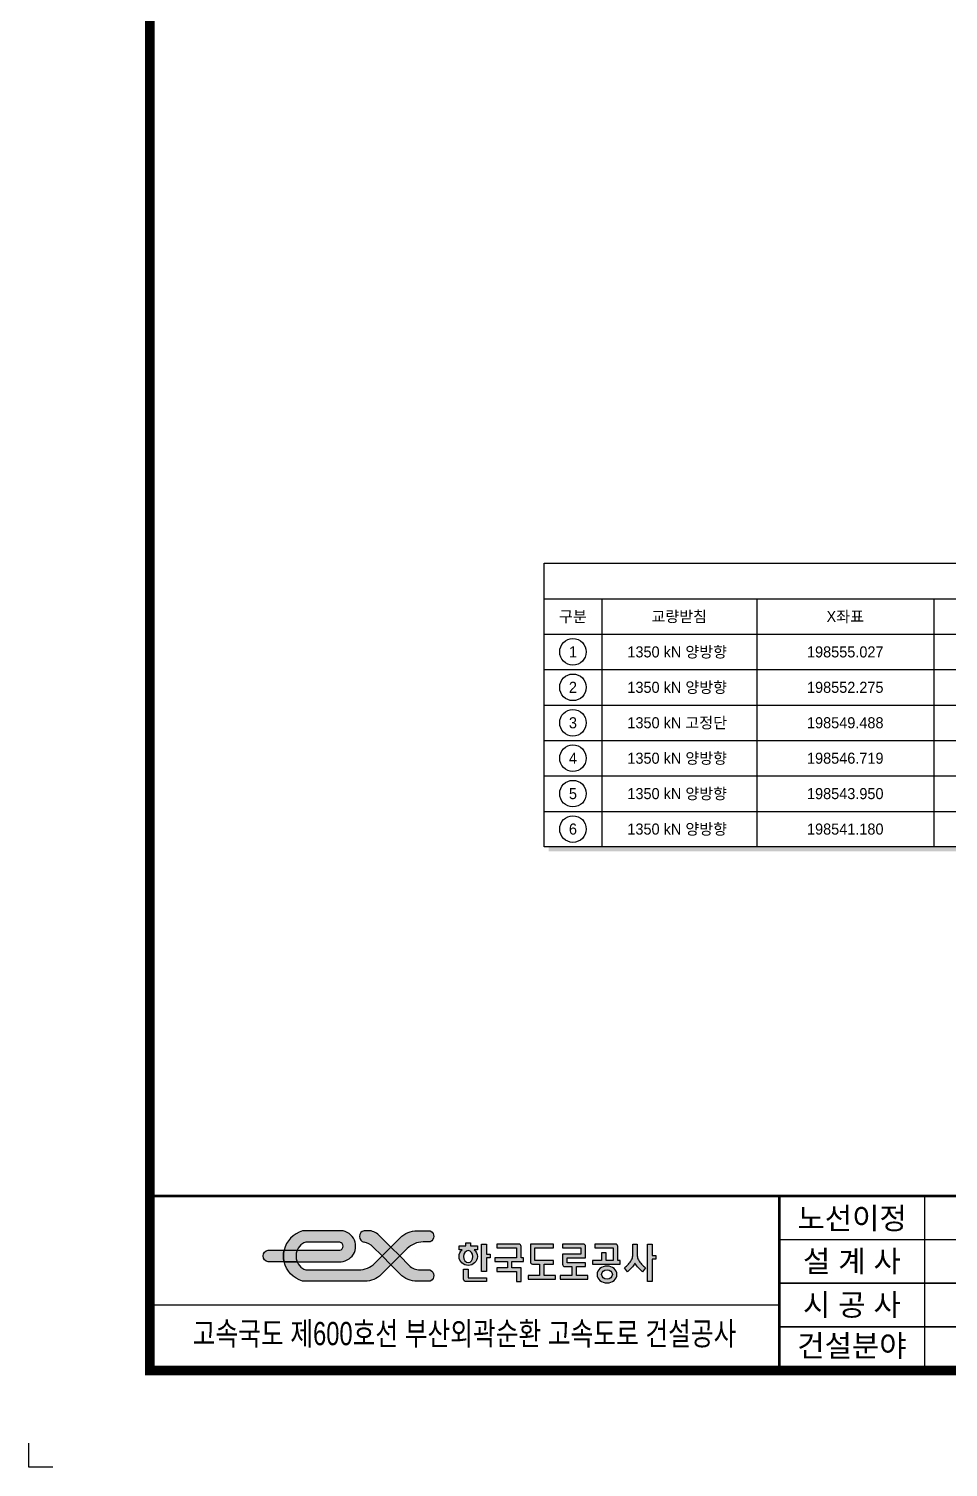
# Model space of a CAD drawing. Header units: feet. Extents: x 0 to 556837, y 0 to 393764.
# Drawn here: x 5000 to 129597, y 4000 to 198882 of the extents above; entities that cross this region are included whole.
import ezdxf
from ezdxf.enums import TextEntityAlignment as Align

# ---------------------------------------------------------------- set-up
doc = ezdxf.new("R2010")
doc.units = ezdxf.units.FT
doc.header["$LTSCALE"] = 150
doc.header["$MEASUREMENT"] = 0
for name, color, linetype in [('CS-DIMT', 3, 'CONTINUOUS'), ('CS-TABL-LIN2', 1, 'CONTINUOUS'), ('CX-BORD', 3, 'CONTINUOUS'), ('CX-BORD-LIN1', 4, 'CONTINUOUS'), ('CX-BORD-LIN2', 3, 'CONTINUOUS'), ('CX-BORD-TEX2', 7, 'CONTINUOUS'), ('CX-BORD-TEX3', 6, 'CONTINUOUS'), ('CX-MISC', 2, 'CONTINUOUS')]:
    doc.layers.add(name, color=color, linetype=linetype)
doc.styles.add('TB_TEXT', font='')
doc.styles.add('TB_WBTXT', font='')
doc.styles.add('TB_WMTXT', font='')
doc.styles.get('TB_TEXT').set_extended_font_data('Dotum')
doc.styles.get('TB_WBTXT').set_extended_font_data('Dotum')
doc.styles.get('TB_WMTXT').set_extended_font_data('Dotum')

# ---------------------------------------------------------------- blocks, each defined once
blk = doc.blocks.new('CXBLKA1-KHC_C2')
at = {"layer": 'CX-MISC', "true_color": 0xf03c00}
h = blk.add_hatch(color=20, dxfattribs=at)
h.paths.add_polyline_path([(267.1999363703962, 152.5805475612379), (271.4956937007157, 152.5805475612379, 0.1307849617648099), (272.3472907123262, 152.8071761417333, 0.5686079760781465), (272.4660866612845, 159.9739194278792, 0.1392232935838704), (271.5656839859554, 160.2295891581866), (263.281495184631, 160.2295891581866, 0.1989123673796241), (251.6510420685329, 155.4120977409526), (245.3319043746542, 149.092960047074), (251.3285508190992, 143.0963136026297), (256.2963865740543, 148.0641493575837, -0.198912367379616)])
h.paths.add_polyline_path([(245.3319043746554, 137.0996671581851), (239.3352579302089, 143.0963136026296), (234.4283545783162, 138.1894102507344, -0.1989123673796836), (223.5248047819712, 133.6730120470771), (188.4940291452898, 133.6730120470755, -0.149968192877195), (185.6111709478658, 134.5575804647783, -0.1491631919188299), (181.8296599102025, 139.2413266026295), (172.9438151524332, 139.2413266026295, 0.2784029190241507), (185.505117307204, 126.1402788286831, 0.06593867059308692), (186.8432558635299, 125.963038047074), (227.8081236708585, 125.9630380470756, 0.198912367379658), (238.7116734672024, 130.4794362507313)])
h.paths.add_polyline_path([(172.9438151524331, 146.9513006026295), (162.2355179302109, 146.9513006026295, 0.8888888888888873), (162.2355179302109, 139.2413266026295), (172.9438151524332, 139.2413266026295, -0.1111111111111106)])
h.paths.add_polyline_path([(188.4940291448038, 152.5196151581867), (210.4063893321105, 152.5196151581877, -0.05755858726109904), (210.7969571393665, 152.4745046450373, -0.792918256256352), (210.796957139333, 146.996411115775, -0.05755858725611351), (210.4063893321108, 146.9513006026296), (181.8296599102007, 146.9513006026315, 0.1939147573995261), (181.8296599102032, 139.2413266026295), (210.2086894857665, 139.2413266026295, 1.071754271161691), (210.2086894857665, 160.2295891581851), (186.8432558635299, 160.2295891581882, 0.06593867059316338), (185.5051173072131, 160.0523483765786, 0.2784029190242539), (172.9438151524337, 146.9513006026322), (181.8296599102007, 146.9513006026315, -0.1491631919192471), (185.6111709478779, 151.6350467404923, -0.1499681928522188)])
at = {"layer": 'CX-MISC'}
h = blk.add_hatch(color=30, dxfattribs=at)
h.paths.add_polyline_path([(237.2062073993118, 157.2186570224156, 0.1989123673796671), (229.9371742017487, 160.2295891581866), (227.341965041322, 160.2295891581866, 0.8338075771048155), (227.0085546302556, 152.5805475612377, -0.177326263149743), (232.9228885104249, 149.5086830224141), (239.3352579302094, 143.0963136026291), (245.3319043746542, 149.092960047074)])
h.paths.add_polyline_path([(257.7409202388789, 136.6839441828481), (251.3285508190991, 143.0963136026296), (245.3319043746554, 137.0996671581851), (251.6510420685372, 130.7805294643049, 0.198912367379553), (263.2814951846313, 125.9630380470724), (271.501196296777, 125.9630380470693, 0.1292187291636897), (272.3436179371155, 126.1844483487147, 0.6043190588004438), (272.1210915903186, 133.5000457816868, 0.1137896329467328), (271.3709060080398, 133.6730120470771), (265.0099534364419, 133.6730120470771, -0.1989123673796783)])
h = blk.add_hatch(color=244, dxfattribs=at)
h.paths.add_polyline_path([(245.3319043746542, 149.092960047074), (239.3352579302094, 143.0963136026291), (245.3319043746554, 137.0996671581851), (251.3285508190993, 143.0963136026297)])
h.paths.add_polyline_path([(181.8296599102007, 146.9513006026315), (172.9438151524337, 146.9513006026322, 0.1111111111111885), (172.9438151524332, 139.2413266026295), (181.8296599102032, 139.2413266026295, -0.1939147573995261)])
h = blk.add_hatch(color=252, dxfattribs=at)
edge = h.paths.add_edge_path()
edge.add_line((409.1882018541831, 151.1578970229604), (412.30496381392, 151.1578970229606))
edge.add_line((412.3049638139199, 151.1578970229606), (412.3049638139203, 143.2709422424248))
edge.add_arc((417.8105699145708, 143.2709422424251), 5.505606100650503, 180.0000000000024, 195.4083540198515)
edge.add_arc((417.6147427148813, 143.2169717248054), 5.30247779412888, 195.408354019853, 211.4069923032639)
edge.add_arc((431.5696831530522, 151.7374415046346), 21.65297527591451, 211.4069923032635, 220.8846190740146)
edge.add_arc((431.3364845585902, 151.5355480947265), 21.34452344268377, 220.8846190740133, 230.4986055729273)
edge.add_line((417.7592972434603, 135.0659195134514), (415.8801450132831, 132.3631344183727))
edge.add_arc((431.282835032958, 151.0935560641285), 24.2501866976316, 221.3708019331362, 230.5683267651544, ccw=False)
edge.add_arc((432.0087664012117, 151.7340766246694), 25.21829938828746, 212.5283811307906, 221.3728192081773, ccw=False)
edge.add_arc((389.4844287563059, 151.7340544426464), 25.21826259736168, 318.62717432739294, 327.4716253336135, ccw=False)
edge.add_arc((390.2103048455332, 151.0935827416815), 24.25022368337551, 309.43168026385143, 318.62919103786015, ccw=False)
edge.add_line((405.613020654822, 132.3631344183758), (403.7338684246471, 135.0659195134562))
edge.add_arc((390.3584984548868, 151.3287987370126), 21.05663226795649, 309.4355142588525, 319.1812610942179)
edge.add_arc((389.68634557123, 151.9106552994251), 21.9456461314052, 319.1787201534785, 328.5296684692458)
edge.add_arc((403.8885013124016, 143.2126088267825), 5.291602697849762, 328.5764598147937, 344.6081938620856)
edge.add_arc((403.6958705486851, 143.2691464342377), 5.492331599082982, 344.5729121819096, 360.0187337982124)
edge.add_line((409.1882018541835, 143.2709422424269), (409.1882018541835, 151.1578970229604))
edge = h.paths.add_edge_path()
edge.add_arc((298.1814278999686, 142.6534458849523), 5.816163059592212, 0.3446861390324898, 51.806537556943795, ccw=False)
edge.add_arc((297.9086313241972, 142.8490664262778), 6.09097284244954, 268.6390132932112, 358.4888194230752, ccw=False)
edge.add_arc((297.6176411631228, 142.8473304127063), 6.089276769695984, 181.4952613076246, 271.37690597604484, ccw=False)
edge.add_arc((297.3467149139777, 142.6533386025556), 5.81638292874956, 128.1945062452664, 179.6542700587562, ccw=False)
edge.add_line((293.7502531681192, 147.2245280850018), (291.5304378741184, 147.2245280850018))
edge.add_line((291.5304378741184, 147.2245280850018), (291.5304378741184, 149.8874777458954))
edge.add_line((291.5304378741184, 149.8874777458954), (296.2055808137237, 149.8874777458954))
edge.add_line((296.2055808137237, 149.8874777458954), (296.2055808137237, 152.004843207673))
edge.add_line((296.2055808137237, 152.004843207673), (299.3223427734605, 152.004843207673))
edge.add_line((299.3223427734605, 152.004843207673), (299.3223427734605, 149.8874777458954))
edge.add_line((299.3223427734605, 149.8874777458954), (303.9974857130658, 149.8874777458954))
edge.add_line((303.9974857130658, 149.8874777458954), (303.9974857130658, 147.2245280850018))
edge.add_line((303.9974857130658, 147.2245280850018), (301.777670419065, 147.2245280850018))
h.paths.add_polyline_path([(424.7720116528666, 143.5353813605652), (424.7720116528666, 140.9945428064289), (422.434440183065, 140.9945428064289), (422.4344401830654, 125.7495114816292), (419.3176782233281, 125.7495114816276), (419.3176782233278, 151.157897022962), (422.4344401830646, 151.157897022962), (422.434440183065, 143.5353813605652)])
edge = h.paths.add_edge_path()
edge.add_line((383.4749156863561, 151.1578970229587), (383.4749156863561, 148.6170584688286))
edge.add_line((383.4749156863561, 148.6170584688286), (395.941963525303, 148.6170584688286))
edge.add_line((395.941963525303, 148.6170584688286), (395.9419635253028, 140.1475966217208))
edge.add_line((395.9419635253028, 140.1475966217208), (391.2668205856982, 140.1475966217177))
edge.add_line((391.2668205856982, 140.1475966217177), (391.2668205856982, 145.2292737299843))
edge.add_line((391.2668205856982, 145.2292737299843), (388.150058625961, 145.2292737299843))
edge.add_line((388.150058625961, 145.2292737299843), (388.1500586259623, 140.1475966217193))
edge.add_line((388.1500586259623, 140.1475966217193), (381.9165347064873, 140.1475966217193))
edge.add_line((381.9165347064873, 140.1475966217193), (381.9165347064869, 137.6067580675845))
edge.add_line((381.916534706487, 137.6067580675845), (400.6171064649083, 137.6067580675845))
edge.add_line((400.6171064649083, 137.6067580675845), (400.6171064649083, 140.1475966217208))
edge.add_line((400.6171064649083, 140.1475966217208), (399.0587254850395, 140.147596621721))
edge.add_line((399.0587254850395, 140.147596621721), (399.0587254850403, 149.4640046535396))
edge.add_arc((397.2568970610993, 149.4640046535397), 1.801828423940933, 359.9999999999956, 400.6008038990677)
edge.add_arc((397.4915144311978, 149.6651017705896), 1.492821367649822, 40.60080389906528, 89.6610921221467)
edge.add_line((397.5003445051718, 151.157897022962), (383.4749156863561, 151.157897022964))
edge = h.paths.add_edge_path()
edge.add_line((361.6575819681973, 151.157897022962), (361.6575819681976, 148.6170584688271))
edge.add_line((361.6575819681976, 148.6170584688271), (374.1246298071446, 148.6170584688271))
edge.add_line((374.1246298071446, 148.6170584688271), (374.1246298071446, 144.3823275452732))
edge.add_line((374.1246298071446, 144.3823275452732), (361.6575819681973, 144.3823275452732))
edge.add_line((361.6575819681973, 144.3823275452732), (361.6575819681976, 137.606758067583))
edge.add_arc((363.4594103921388, 137.6067580675831), 1.801828423941166, 180.0000000000045, 220.6008038990651)
edge.add_arc((363.22479302204, 137.4056609505331), 1.492821367649776, 220.6008038990632, 269.6610921221467)
edge.add_line((363.2159629480661, 135.9128656981608), (367.8911058876707, 135.9128656981608))
edge.add_line((367.8911058876706, 135.9128656981608), (367.891105887671, 129.9842424051909))
edge.add_line((367.891105887671, 129.9842424051909), (360.0992009883296, 129.9842424051909))
edge.add_line((360.0992009883296, 129.9842424051909), (360.0992009883296, 127.4434038510544))
edge.add_line((360.0992009883296, 127.4434038510544), (378.7997727467505, 127.4434038510544))
edge.add_line((378.7997727467505, 127.4434038510544), (378.799772746751, 129.9842424051893))
edge.add_line((378.799772746751, 129.9842424051893), (371.0078678474071, 129.9842424051923))
edge.add_line((371.0078678474071, 129.9842424051923), (371.0078678474056, 135.9128656981608))
edge.add_line((371.0078678474056, 135.9128656981608), (377.2413917668814, 135.9128656981622))
edge.add_line((377.2413917668814, 135.9128656981622), (377.2413917668814, 138.4537042522956))
edge.add_line((377.2413917668814, 138.4537042522956), (364.7743439279345, 138.4537042522971))
edge.add_line((364.7743439279345, 138.4537042522971), (364.7743439279345, 141.8414889911384))
edge.add_line((364.7743439279345, 141.8414889911384), (377.2413917668815, 141.8414889911399))
edge.add_line((377.2413917668814, 141.8414889911399), (377.2413917668818, 149.4640046535397))
edge.add_arc((375.4395633429407, 149.4640046535398), 1.801828423941072, 359.999999999997, 400.6008038990617)
edge.add_arc((375.6741807130395, 149.6651017705898), 1.49282136764968, 40.60080389906168, 89.66109212214488)
edge.add_line((375.6830107870135, 151.157897022962), (361.6575819681973, 151.157897022962))
edge = h.paths.add_edge_path()
edge.add_line((355.4240580487237, 151.157897022962), (339.8402482500395, 151.157897022962))
edge.add_line((339.8402482500395, 151.157897022962), (339.8402482500395, 139.3006504370051))
edge.add_arc((341.6420766739793, 139.3006504370051), 1.801828423939767, 180, 220.6008038990901)
edge.add_arc((341.4074593038831, 139.0995533199572), 1.492821367651637, 220.6008038990916, 269.661092122115)
edge.add_line((341.3986292299083, 137.606758067583), (346.0737721695132, 137.6067580675827))
edge.add_line((346.0737721695132, 137.6067580675827), (346.0737721695148, 129.9842424051909))
edge.add_line((346.0737721695148, 129.9842424051909), (338.2818672701719, 129.9842424051893))
edge.add_line((338.2818672701719, 129.9842424051893), (338.2818672701715, 127.4434038510544))
edge.add_line((338.2818672701714, 127.4434038510544), (356.9824390285928, 127.4434038510513))
edge.add_line((356.9824390285928, 127.4434038510513), (356.9824390285928, 129.9842424051893))
edge.add_line((356.9824390285928, 129.9842424051893), (349.1905341292497, 129.9842424051896))
edge.add_line((349.1905341292497, 129.9842424051896), (349.19053412925, 137.606758067583))
edge.add_line((349.19053412925, 137.606758067583), (355.4240580487241, 137.6067580675845))
edge.add_line((355.4240580487241, 137.6067580675845), (355.4240580487245, 140.1475966217177))
edge.add_line((355.4240580487244, 140.1475966217177), (342.9570102097764, 140.1475966217177))
edge.add_line((342.9570102097764, 140.1475966217177), (342.9570102097764, 148.6170584688271))
edge.add_line((342.9570102097764, 148.6170584688271), (355.4240580487233, 148.6170584688286))
edge.add_line((355.4240580487233, 148.6170584688286), (355.4240580487233, 151.157897022962))
edge = h.paths.add_edge_path()
edge.add_line((330.4899623708291, 125.7495114816276), (333.6067243305659, 125.7495114816276))
edge.add_line((333.6067243305659, 125.7495114816276), (333.6067243305659, 135.0659195134512))
edge.add_line((333.6067243305659, 135.0659195134512), (327.3732004110922, 135.0659195134512))
edge.add_line((327.3732004110922, 135.0659195134512), (327.3732004110914, 139.3006504370051))
edge.add_line((327.3732004110914, 139.3006504370051), (335.1651053104343, 139.3006504370051))
edge.add_line((335.1651053104343, 139.3006504370051), (335.1651053104342, 141.8414889911399))
edge.add_line((335.1651053104343, 141.8414889911399), (333.6067243305659, 141.8414889911399))
edge.add_line((333.6067243305659, 141.8414889911399), (333.6067243305659, 149.4640046535397))
edge.add_arc((331.8048959066246, 149.4640046535397), 1.801828423941306, 359.9999999999992, 400.6008038990586)
edge.add_arc((332.0395132767237, 149.6651017705899), 1.492821367649519, 40.60080389905993, 89.66109212214842)
edge.add_line((332.0483433506976, 151.157897022962), (317.2437240419475, 151.157897022962))
edge.add_line((317.2437240419476, 151.157897022962), (317.243724041947, 148.6170584688271))
edge.add_line((317.2437240419469, 148.6170584688271), (330.4899623708291, 148.6170584688286))
edge.add_line((330.4899623708291, 148.6170584688286), (330.4899623708291, 141.8414889911399))
edge.add_line((330.4899623708291, 141.8414889911399), (315.6853430620785, 141.8414889911399))
edge.add_line((315.6853430620785, 141.8414889911399), (315.6853430620785, 139.3006504370067))
edge.add_line((315.6853430620785, 139.3006504370067), (324.2564384513555, 139.3006504370051))
edge.add_line((324.2564384513555, 139.3006504370051), (324.2564384513555, 135.0659195134496))
edge.add_line((324.2564384513555, 135.0659195134496), (317.2437240419473, 135.0659195134496))
edge.add_line((317.2437240419473, 135.0659195134496), (317.2437240419473, 132.5250809593164))
edge.add_line((317.2437240419473, 132.5250809593164), (330.4899623708291, 132.5250809593164))
edge.add_line((330.4899623708291, 132.5250809593164), (330.4899623708291, 125.7495114816276))
edge = h.paths.add_edge_path()
edge.add_line((310.2310096325394, 125.7495114816276), (296.2055808137239, 125.7495114816291))
edge.add_arc((296.2055808137241, 127.2232570314734), 1.473745549844301, 220.2618960212212, 269.9999999999909, ccw=False)
edge.add_arc((296.4783082716888, 127.4542350905895), 1.831140471633769, 180.3389078778485, 220.2618960212263, ccw=False)
edge.add_arc((867.3795449101207, 130.8311885898917), 572.7423645776475, 179.6610921221529, 180.3389078778463, ccw=False)
edge.add_line((294.6471998338553, 134.21897332874), (297.7639617935921, 134.21897332874))
edge.add_line((297.7639617935921, 134.21897332874), (297.7639617935921, 128.2903500357625))
edge.add_line((297.7639617935921, 128.2903500357625), (310.2310096325394, 128.2903500357625))
edge.add_line((310.2310096325394, 128.2903500357625), (310.2310096325394, 125.7495114816276))
edge = h.paths.add_edge_path(flags=16)
edge.add_ellipse((391.7942572309595, 130.6014901164884), major_axis=(-3.644605527315993, 9.40978997070703e-14), ratio=0.8665097612807381, start_angle=0, end_angle=360)
edge = h.paths.add_edge_path()
edge.add_ellipse((391.7942572251467, 130.6014901164884), major_axis=(6.76096055892251, 1.94073267055257e-13), ratio=0.8429164421096037, start_angle=0, end_angle=360, ccw=False)
h.paths.add_polyline_path([(312.5685811023416, 144.3823275452732), (312.5685811023416, 141.8414889911399), (310.2310096325387, 141.8414889911399), (310.231009632539, 132.5250809593164), (306.7246524278348, 132.525080959318), (306.7246524278348, 151.157897022962), (310.231009632539, 151.157897022962), (310.2310096325394, 144.3823275452732)])
edge = h.paths.add_edge_path(flags=16)
edge.add_ellipse((297.7639617935921, 142.6884351758511), major_axis=(2.441651927042413e-14, 4.013875182408023), ratio=0.7764969806228509, start_angle=0, end_angle=360, ccw=False)
at = {"layer": 'CX-BORD-LIN1', "const_width": 6.56168}
blk.add_lwpolyline([(2693.569637802305, 65.61679865075858), (82.02099780230496, 65.61679865076604), (82.02099780230496, 1883.202158650765), (2693.569637802304, 1883.202158650765)], close=True, dxfattribs=at)
at = {"layer": 'CX-BORD-LIN1'}
for points, const_width in [([(2693.569637802305, 183.7270386507698), (82.02099780230496, 183.7270386507623)], 1.968504), ([(508.5301978023049, 65.6167986507652), (508.5301978023049, 183.7270386507634)], 1.968504), ([(606.9553978023051, 65.61679865076465), (606.9553978023051, 183.7270386507637)], 0.9842519999999999)]:
    blk.add_lwpolyline(points, dxfattribs=dict(at, const_width=const_width))
at = {"layer": 'CX-BORD-LIN2', "const_width": 0.9842519999999999}
for points in [[(967.8477978023051, 154.1994786507642), (508.5301978023049, 154.1994786507635)], [(967.8477978023051, 124.6719186507642), (508.5301978023049, 124.6719186507635)], [(508.5301978023049, 109.9081386507641), (82.02099780230496, 109.9081386507635)], [(967.8477978023051, 95.14435865076423), (508.5301978023049, 95.14435865076352)]]:
    blk.add_lwpolyline(points, dxfattribs=at)
at = {"layer": 'CX-MISC', "color": 20, "true_color": 0xf03c00}
blk.add_lwpolyline([(188.4940291452879, 152.5196151581908, 0.149968192828432), (185.6111709486757, 151.6350467410327, 0.1491631919431257), (181.8296599102007, 146.9513006026316, 0.1939147573995262), (181.8296599102032, 139.2413266026295), (210.2086894857665, 139.2413266026295, 1.071754271161691), (210.2086894857665, 160.2295891581851), (186.8432558635299, 160.2295891581882, 0.06593867059316338), (185.5051173072131, 160.0523483765786, 0.2784029190242541), (172.9438151524337, 146.9513006026322), (181.8296599102007, 146.9513006026316), (210.4063893321108, 146.9513006026296, 0.0575585872562081), (210.7969571393337, 146.9964111157752, 0.7929182562611419), (210.7969571393337, 152.4745046450451, 0.05755858725616377), (210.4063893321105, 152.5196151581877), (188.4940291447953, 152.5196151581868)], format="xyb", dxfattribs=at)
at = {"layer": 'CX-MISC', "color": 30}
blk.add_lwpolyline([(227.0085546302541, 152.5805475612379, -0.1773262631497835), (232.9228885104249, 149.5086830224141), (239.3352579302094, 143.0963136026291), (245.3319043746542, 149.092960047074), (237.2062073993118, 157.2186570224156, 0.1989123673796582), (229.9371742017491, 160.2295891581866), (227.341965041322, 160.2295891581866, 0.8714196092937034), (227.341965041322, 152.5196151581867)], format="xyb", dxfattribs=at)
at = {"layer": 'CX-MISC', "color": 20, "true_color": 0xf03c00}
for points in [[(272.3472907123561, 152.8071761417504, -0.1307849617699337), (271.4956937007157, 152.5805475612379), (267.1999363703962, 152.5805475612379, 0.1989123673796159), (256.2963865740543, 148.0641493575837), (251.328550819099, 143.0963136026296), (245.3319043746551, 149.0929600470749), (251.6510420685329, 155.4120977409527, -0.198912367379624), (263.281495184631, 160.2295891581866), (271.5656839859554, 160.2295891581866, -0.1392232934978381), (272.4660866607924, 159.9739194281832, -0.5686079761212879)], [(162.2355179302109, 139.2413266026295, -0.8888888888888888), (162.2355179302109, 146.9513006026295), (172.9438151524331, 146.9513006026295, 0.1111111111111495), (172.9438151524332, 139.2413266026295)], [(245.3319043746554, 137.0996671581851), (238.7116734672024, 130.4794362507313, -0.198912367379658), (227.8081236708585, 125.9630380470756), (186.8432558635299, 125.963038047074, -0.0659386705931795), (185.5051173072022, 126.1402788286837, -0.2784029190241215), (172.9438151524332, 139.2413266026295), (181.8296599102025, 139.2413266026295, 0.1491631919431261), (185.6111709486775, 134.5575804642284, 0.1499681928284316), (188.4940291452898, 133.6730120470756), (223.5248047819712, 133.6730120470772, 0.1989123673796836), (234.4283545783162, 138.1894102507345), (239.3352579302089, 143.0963136026296)]]:
    blk.add_lwpolyline(points, format="xyb", close=True, dxfattribs=at)
at = {"layer": 'CX-MISC', "color": 244}
blk.add_lwpolyline([(172.9438151524337, 146.9513006026322), (181.8296599102007, 146.9513006026316, 0.1939147573995262), (181.8296599102032, 139.2413266026295), (172.9438151524332, 139.2413266026295, -0.1111111111111495)], format="xyb", close=True, dxfattribs=at)
blk.add_lwpolyline([(245.3319043746542, 149.092960047074), (251.3285508190993, 143.0963136026297), (245.3319043746554, 137.0996671581851), (239.3352579302094, 143.0963136026291), (245.3319043746542, 149.092960047074)], dxfattribs=at)
at = {"layer": 'CX-MISC', "color": 252}
for points in [[(301.777670419065, 147.2245280850018, -0.228396255599462), (303.9974857130658, 142.6884351758509, -0.4134459869151131), (297.7639617935899, 136.7598118828734, -0.4136086650538482), (291.5304378741185, 142.6884351758512, -0.2283866715627258), (293.7502531681192, 147.2245280850018), (291.5304378741184, 147.2245280850018), (291.5304378741184, 149.8874777458954), (296.2055808137237, 149.8874777458954), (296.2055808137237, 152.004843207673), (299.3223427734605, 152.004843207673), (299.3223427734605, 149.8874777458954), (303.9974857130658, 149.8874777458954), (303.9974857130658, 147.2245280850018), (301.777670419065, 147.2245280850018)], [(330.4899623708291, 125.7495114816277), (333.6067243305659, 125.7495114816277), (333.6067243305659, 135.0659195134512), (327.3732004110922, 135.0659195134512), (327.3732004110914, 139.3006504370051), (335.1651053104343, 139.3006504370051), (335.1651053104343, 141.84148899114), (333.6067243305659, 141.84148899114), (333.6067243305659, 149.4640046535397, 0.1790312441150617), (333.172956077379, 150.6366073307148, 0.2173967572259796), (332.0483433506976, 151.157897022962), (317.2437240419476, 151.157897022962), (317.2437240419469, 148.6170584688272), (330.4899623708291, 148.6170584688286), (330.4899623708291, 141.84148899114), (315.6853430620785, 141.84148899114), (315.6853430620785, 139.3006504370067), (324.2564384513555, 139.3006504370051), (324.2564384513555, 135.0659195134496), (317.2437240419473, 135.0659195134496), (317.2437240419473, 132.5250809593164), (330.4899623708291, 132.5250809593164), (330.4899623708291, 125.7495114816277)], [(355.4240580487237, 151.157897022962), (339.8402482500395, 151.157897022962), (339.8402482500395, 139.3006504370051, 0.179031244115201), (340.2740165032267, 138.1280477598303, 0.2173967572256811), (341.3986292299083, 137.606758067583), (346.0737721695132, 137.6067580675827), (346.0737721695148, 129.9842424051909), (338.2818672701719, 129.9842424051893), (338.2818672701714, 127.4434038510544), (356.9824390285928, 127.4434038510514), (356.9824390285928, 129.9842424051893), (349.1905341292497, 129.9842424051897), (349.19053412925, 137.606758067583), (355.4240580487241, 137.6067580675845), (355.4240580487244, 140.1475966217177), (342.9570102097764, 140.1475966217177), (342.9570102097764, 148.6170584688272), (355.4240580487233, 148.6170584688286), (355.4240580487233, 151.157897022962)], [(361.6575819681973, 151.157897022962), (361.6575819681976, 148.6170584688272), (374.1246298071446, 148.6170584688272), (374.1246298071446, 144.3823275452732), (361.6575819681973, 144.3823275452732), (361.6575819681976, 137.606758067583, 0.1790312441150686), (362.0913502213846, 136.434155390408, 0.2173967572259559), (363.2159629480661, 135.9128656981608), (367.8911058876706, 135.9128656981608), (367.891105887671, 129.9842424051909), (360.0992009883296, 129.9842424051909), (360.0992009883296, 127.4434038510544), (378.7997727467505, 127.4434038510544), (378.799772746751, 129.9842424051893), (371.0078678474071, 129.9842424051924), (371.0078678474056, 135.9128656981608), (377.2413917668814, 135.9128656981623), (377.2413917668814, 138.4537042522956), (364.7743439279345, 138.4537042522971), (364.7743439279345, 141.8414889911384), (377.2413917668814, 141.84148899114), (377.2413917668818, 149.4640046535397, 0.1790312441150869), (376.8076235136949, 150.6366073307148, 0.2173967572259547), (375.6830107870135, 151.157897022962), (361.6575819681973, 151.157897022962)], [(383.4749156863561, 151.1578970229587), (383.4749156863561, 148.6170584688286), (395.941963525303, 148.6170584688286), (395.9419635253028, 140.1475966217208), (391.2668205856982, 140.1475966217177), (391.2668205856982, 145.2292737299844), (388.150058625961, 145.2292737299844), (388.1500586259623, 140.1475966217193), (381.9165347064873, 140.1475966217193), (381.916534706487, 137.6067580675845), (400.6171064649083, 137.6067580675845), (400.6171064649083, 140.1475966217208), (399.0587254850395, 140.147596621721), (399.0587254850403, 149.4640046535396, 0.179031244115118), (398.6249572318533, 150.6366073307148, 0.2173967572259479), (397.5003445051718, 151.157897022962), (383.4749156863561, 151.1578970229641)], [(409.1882018541831, 151.1578970229604), (412.3049638139199, 151.1578970229606), (412.3049638139203, 143.2709422424249, 0.0673331086834034), (412.5028536058715, 141.8081209539941, 0.06992084128346215), (413.0891457491485, 140.4537774028333, 0.04137753804791307), (415.1994014549871, 137.5647489084707, 0.04197355301566234), (417.7592972434603, 135.0659195134514), (415.8801450132832, 132.3631344183727, -0.04015333159213054), (413.0843314515708, 135.0658917842583, -0.0386103102765588), (410.7465828340517, 138.1737604781451, -0.03861036677333588), (408.408834216532, 135.0658917842592, -0.04015327015359547), (405.613020654822, 132.3631344183758), (403.7338684246471, 135.0659195134563, 0.04254949277045509), (406.2937642131163, 137.5647489084722, 0.04082386527700423), (408.4040199189549, 140.4537774028347, 0.07006595625911516), (408.990312062232, 141.8081209539957, 0.06749733491456367), (409.1882018541835, 143.2709422424269), (409.1882018541835, 151.1578970229604)], [(310.2310096325394, 125.7495114816277), (296.2055808137239, 125.7495114816292, -0.22049606497067), (295.0809680870422, 126.2708011738764, -0.1759805261046493), (294.6471998338553, 127.4434038510512, -0.002957537787864401), (294.6471998338553, 134.2189733287401), (297.7639617935921, 134.2189733287401), (297.7639617935921, 128.2903500357625), (310.2310096325394, 128.2903500357625), (310.2310096325394, 125.7495114816277)]]:
    blk.add_lwpolyline(points, format="xyb", dxfattribs=at)
for points in [[(312.5685811023416, 144.3823275452732), (312.5685811023416, 141.84148899114), (310.2310096325387, 141.84148899114), (310.231009632539, 132.5250809593164), (306.7246524278348, 132.525080959318), (306.7246524278348, 151.157897022962), (310.231009632539, 151.157897022962), (310.2310096325394, 144.3823275452732)], [(424.7720116528666, 143.5353813605652), (424.7720116528666, 140.9945428064289), (422.434440183065, 140.9945428064289), (422.4344401830654, 125.7495114816293), (419.3176782233281, 125.7495114816277), (419.3176782233278, 151.157897022962), (422.4344401830646, 151.157897022962), (422.434440183065, 143.5353813605652)]]:
    blk.add_lwpolyline(points, close=True, dxfattribs=at)
at = {"layer": 'CX-MISC', "color": 30}
blk.add_lwpolyline([(251.328550819099, 143.0963136026296), (257.7409202388789, 136.6839441828481, 0.1989123673796783), (265.0099534364419, 133.6730120470772), (271.3709060080398, 133.6730120470772, -0.1137896330351633), (272.1210915908565, 133.5000457814247, -0.6043190587532347), (272.3436179370925, 126.1844483487017, -0.1292187291597539), (271.501196296777, 125.9630380470693), (263.2814951846313, 125.9630380470724, -0.198912367379553), (251.6510420685372, 130.7805294643049), (245.3319043746554, 137.0996671581851)], format="xyb", close=True, dxfattribs=at)
at = {"layer": 'CX-MISC'}
blk.add_lwpolyline([(16.39763605671475, -1.349234326092281e-06), (-2.197695040340779e-06, -1.349234326092281e-06), (-2.197696159305753e-06, 16.39763690517658)], dxfattribs=at)
at = {"layer": 'CX-MISC', "color": 252, "extrusion": (0, 0, -1)}
blk.add_ellipse((297.7639617935921, 142.6884351758511), major_axis=(2.441651927042413e-14, 4.013875182408023), ratio=0.7764969806228509, start_param=3.141592653589785, end_param=9.424777960769372, dxfattribs=at)
blk.add_ellipse((391.7942572251467, 130.6014901164884), major_axis=(6.76096055892251, 1.940732670552571e-13), ratio=0.8429164421096037, dxfattribs=at)
at = {"layer": 'CX-MISC', "color": 252}
blk.add_ellipse((391.7942572309595, 130.6014901164884), major_axis=(-3.644605527315993, 9.40978997070703e-14), ratio=0.8665097612807381, dxfattribs=at)
at = {"layer": 'CX-BORD-LIN1', "style": 'TB_TEXT'}
for tag, height, p in [('TR_RNUM5', 9.84252, (1017.405268607947, 172.6921410842734)), ('TR_RDAT5', 11.48294, (1123.687697802305, 173.8845186507664)), ('TR_DGN5', 11.48294, (1562.0684671381, 173.8845186507663)), ('TR_CHK5', 11.48294, (1693.3020671381, 173.8845186507663)), ('TR_APP5', 11.48294, (1824.5356671381, 173.8845186507671)), ('TR_RNUM4', 9.84252, (1017.405268607947, 153.0071010842728)), ('TR_RDAT4', 11.48294, (1123.687697802305, 154.1994786507659)), ('TR_DGN4', 11.48294, (1562.0684671381, 154.1994786507659)), ('TR_CHK4', 11.48294, (1693.3020671381, 154.1994786507659)), ('TR_APP4', 11.48294, (1824.5356671381, 154.1994786507666)), ('TR_RNUM3', 9.84252, (1017.405268607947, 133.3220610842765)), ('TR_RDAT3', 11.48294, (1123.687697802305, 134.5144386507695)), ('TR_DGN3', 11.48294, (1562.0684671381, 134.5144386507694)), ('TR_CHK3', 11.48294, (1693.3020671381, 134.5144386507694)), ('TR_APP3', 11.48294, (1824.5356671381, 134.5144386507702)), ('TR_RNUM2', 9.84252, (1017.405268607947, 113.6370210842765)), ('TR_RDAT2', 11.48294, (1123.687697802305, 114.8293986507695)), ('TR_DGN2', 11.48294, (1562.0684671381, 114.8293986507694)), ('TR_CHK2', 11.48294, (1693.3020671381, 114.8293986507694)), ('TR_APP2', 11.48294, (1824.5356671381, 114.8293986507702)), ('TR_RNUM1', 9.84252, (1017.405268607947, 93.95198108427283)), ('TR_RDAT1', 11.48294, (1123.687697802305, 95.14435865076585)), ('TR_DGN1', 11.48294, (1562.0684671381, 95.14435865076581)), ('TR_CHK1', 11.48294, (1693.3020671381, 95.14435865076581)), ('TR_APP1', 11.48294, (1824.5356671381, 95.14435865076656))]:
    blk.add_attdef(tag, text='', height=height, dxfattribs=at).set_placement(p, align=Align.MIDDLE_CENTER)
for tag, p in [('TR_RCON5', (1205.063401876911, 173.8845186507664)), ('TR_RCON4', (1205.063401876911, 154.1994786507659)), ('TR_RCON3', (1205.063401876911, 134.5144386507695)), ('TR_RCON2', (1205.063401876911, 114.8293986507695)), ('TR_RCON1', (1205.063401876911, 95.14435865076585))]:
    blk.add_attdef(tag, text='', height=11.48294, dxfattribs=at).set_placement(p, align=Align.MIDDLE_LEFT)
at = {"layer": 'CX-BORD-LIN2', "style": 'TB_TEXT'}
blk.add_attdef('TD_VERSION', text='', height=9.84252, rotation=90, dxfattribs=at).set_placement((2708.333415851701, 223.1460005818668), align=Align.MIDDLE_CENTER)
at = {"layer": 'CX-BORD-TEX2', "style": 'TB_WMTXT'}
for tag, height, p in [('TB_CNAME', 16.4042, (132.3647211560893, 1810.473853003003)), ('TB_CSCOP', 13.12336, (136.5963524134203, 1784.227133003003))]:
    blk.add_attdef(tag, text='', height=height, dxfattribs=at).set_placement(p, align=Align.BOTTOM_LEFT)
at = {"layer": 'CX-BORD-TEX2', "style": 'TB_WBTXT'}
for tag, height, p in [('TB_MTITIL', 32.8084, (1387.795317802305, 1815.375429316985)), ('TB_STITL', 22.96588, (1387.795317802305, 1766.162829316984))]:
    blk.add_attdef(tag, text='', height=height, dxfattribs=at).set_placement(p, align=Align.MIDDLE_CENTER)
at = {"layer": 'CX-BORD-TEX3', "style": 'TB_TEXT'}
for s, p in [('노선이정', (557.8538603260265, 168.8187619289224)), ('설 계 사', (557.7427978023052, 139.7229177246892)), ('시 공 사', (557.7427978023052, 110.2123806707737)), ('건설분야', (557.742797802305, 82.43117020647583))]:
    blk.add_text(s, height=14.76378, dxfattribs=at).set_placement(p, align=Align.MIDDLE)
for tag, height, p in [('TD_LNDST', 14.76378, (787.401597802305, 168.9632586507643)), ('TD_DSECT', 14.76378, (2068.569617802305, 168.9632586507679)), ('TD_DDIST', 14.76378, (2229.330777802305, 168.9632586507683)), ('TD_DNAME_TOP', 14.76378, (2559.055197802305, 157.3392796855143)), ('TD_CSECT', 14.76378, (2068.569617802305, 139.4356986507679)), ('TD_CDIST', 14.76378, (2229.330777802305, 139.4356986507681)), ('TD_DNAME_MAIN', 14.76378, (2559.055197802305, 136.066590414835)), ('TD_CCOMP', 14.76378, (787.4015978023051, 110.2123806707737)), ('TD_HSCAL', 14.76378, (2121.589477535993, 110.7230425293619)), ('TD_VSCAL', 14.76378, (2237.078352604546, 110.7230425293619)), ('TD_DNAME_BOT', 9.84252, (2559.055197802305, 115.6461409492059)), ('TD_FIELD', 14.76378, (672.5721978023049, 82.43117020647583)), ('TD_CSTEP', 14.76378, (904.6719427623055, 82.43117020647423)), ('TD_DWGCODE', 14.76378, (2171.916077802305, 81.3346591986891)), ('TD_DWGNO', 14.76378, (2559.055197802305, 82.02648875037262))]:
    blk.add_attdef(tag, text='', height=height, dxfattribs=at).set_placement(p, align=Align.MIDDLE_CENTER)
for tag, height, width, p in [('TD_DCOMP', 14.76378, 0.9, (787.4015978023051, 139.7229177246892)), ('TD_CNAME', 15.748032, 0.78, (295.275597802305, 90.53687922769312))]:
    blk.add_attdef(tag, text='', height=height, dxfattribs=dict(at, width=width)).set_placement(p, align=Align.MIDDLE_CENTER)

msp = doc.modelspace()

# ---------------------------------------------------------------- linework, layer by layer
at = {"layer": 'CS-TABL-LIN2'}
for p, q in [((82643.31029291738, 126460.2312715791), (82643.31029291738, 126460.2312715791)), ((103643.3102929174, 126460.2312715791), (103643.3102929174, 126460.2312715791)), ((127643.3102929174, 126460.2312715791), (127643.3102929174, 126460.2312715791)), ((74843.31029291738, 121660.2312715791), (324443.3102929174, 121660.2312715791)), ((82643.31029291738, 121660.2312715791), (82643.31029291738, 88060.23127157915)), ((103643.3102929174, 121660.2312715791), (103643.3102929174, 88060.23127157915)), ((127643.3102929174, 121660.2312715791), (127643.3102929174, 88060.23127157915)), ((74843.31029291738, 116860.2312715791), (324443.3102929174, 116860.2312715791)), ((74843.31029291738, 112060.2312715791), (324443.3102929174, 112060.2312715791)), ((74843.31029291738, 107260.2312715791), (324443.3102929174, 107260.2312715791)), ((74843.31029291738, 102460.2312715791), (324443.3102929174, 102460.2312715791)), ((74843.31029291738, 97660.23127157915), (324443.3102929174, 97660.23127157915)), ((74843.31029291738, 92860.23127157915), (324443.3102929174, 92860.23127157915))]:
    msp.add_line(p, q, dxfattribs=at)
msp.add_lwpolyline([(74843.31029291738, 126460.2312715791), (324443.3102929174, 126460.2312715791), (324443.3102929174, 88060.23127157915), (74843.31029291738, 88060.23127157915)], close=True, dxfattribs=at)
for centre in [(78743.31029291738, 114460.2312715791), (78743.31029291738, 109660.2312715791), (78743.31029291738, 104860.2312715791), (78743.31029291738, 100060.2312715791), (78743.31029291738, 95260.23127157915), (78743.31029291738, 90460.23127157915)]:
    msp.add_circle(centre, 1800, dxfattribs=at)
msp.add_solid([(75443.31029291738, 88060.23127157915), (325043.3102929174, 88060.23127157915), (75443.31029291738, 87460.23127157915), (325043.3102929174, 87460.23127157915)], dxfattribs=at)

# ---------------------------------------------------------------- block references
at = {"layer": 'CX-BORD', "linetype": 'ByBlock'}
ref = msp.add_blockref('CXBLKA1-KHC_C2', (5000, 4000), dxfattribs=dict(at, xscale=200, yscale=200, zscale=200))
ref.add_attrib('TD_CNAME', '고속국도 제600호선 부산외곽순환 고속도로 건설공사', dxfattribs={"layer": 'CX-BORD-TEX3', "height": 3149.6064, "style": 'TB_TEXT', "width": 0.78}).set_placement((64055.11956046099, 22107.37584553862), align=Align.MIDDLE_CENTER)

# ---------------------------------------------------------------- texts
at = {"layer": 'CS-DIMT', "style": 'TB_TEXT'}
for s, p in [('구분', (78743.31029291738, 118510.2312715791)), ('교량받침', (93143.31029291738, 118510.2312715791)), ('X좌표', (115643.3102929174, 118510.2312715791)), ('1', (78743.31029291738, 113710.2312715791)), ('1350 kN 양방향 ', (93143.31029291738, 113710.2312715791)), ('198555.027', (115643.3102929174, 113710.2312715791)), ('2', (78743.31029291738, 108910.2312715791)), ('1350 kN 양방향 ', (93143.31029291738, 108910.2312715791)), ('198552.275', (115643.3102929174, 108910.2312715791)), ('3', (78743.31029291738, 104110.2312715791)), ('1350 kN 고정단 ', (93143.31029291738, 104110.2312715791)), ('198549.488', (115643.3102929174, 104110.2312715791)), ('4', (78743.31029291738, 99310.23127157915)), ('1350 kN 양방향 ', (93143.31029291738, 99310.23127157915)), ('198546.719', (115643.3102929174, 99310.23127157915)), ('5', (78743.31029291738, 94510.23127157915)), ('1350 kN 양방향 ', (93143.31029291738, 94510.23127157915)), ('198543.950', (115643.3102929174, 94510.23127157915)), ('6', (78743.31029291738, 89710.23127157915)), ('1350 kN 양방향 ', (93143.31029291738, 89710.23127157915)), ('198541.180', (115643.3102929174, 89710.23127157915))]:
    msp.add_text(s, height=1500, dxfattribs=at).set_placement(p, align=Align.CENTER)

doc.saveas('drawing.dxf')
